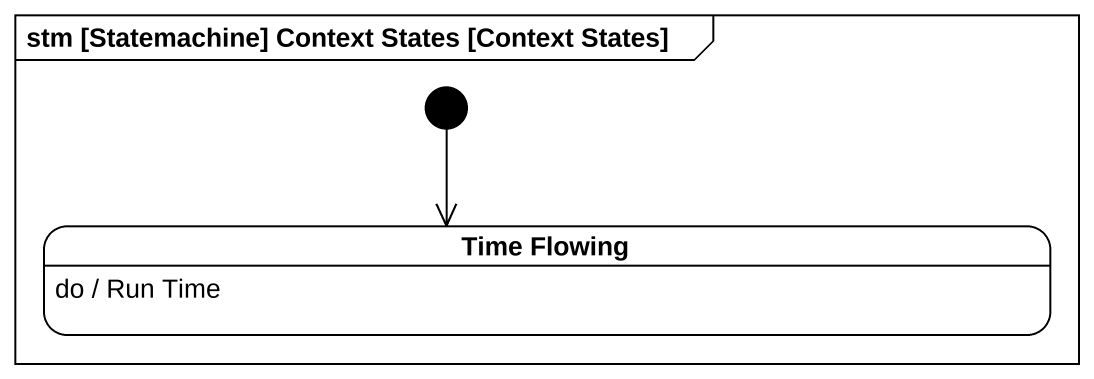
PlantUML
@startuml
mainframe stm [Statemachine] Context States [Context States]
hide empty description
state "Time Flowing" as Time_Flowing
Time_Flowing : do / Run Time
[*] --> Time_Flowing
@enduml
